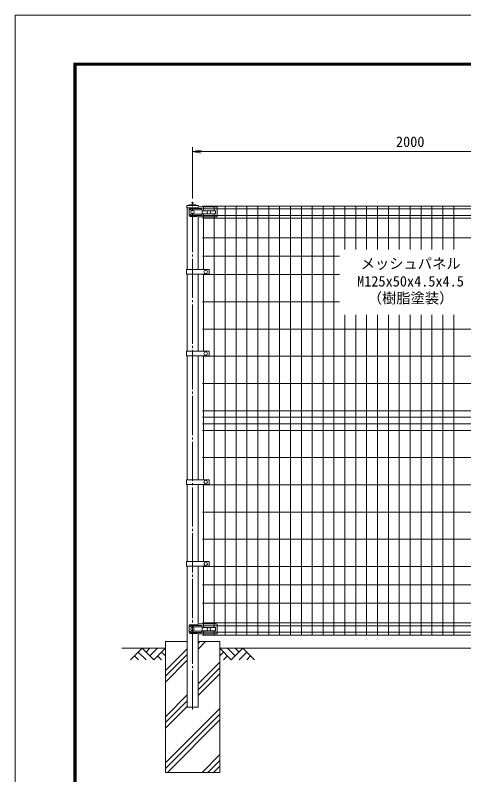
# Model space of a CAD drawing. Units: millimetres, scale not verified. Extents: x -4200 to 4200, y -2970 to 2970.
# Drawn here: x -4200 to -2138, y -517 to 2970 of the extents above; entities that cross this region are included whole.
import ezdxf
from ezdxf.enums import TextEntityAlignment as Align

# ---------------------------------------------------------------- set-up
doc = ezdxf.new("R2010")
doc.units = ezdxf.units.MM
doc.header["$LTSCALE"] = 10
doc.header["$PDMODE"] = 32
doc.header["$PDSIZE"] = 5
doc.linetypes.add('LONG_CHAIN', pattern=[21, 18, -1, 1, -1])
for name, color, linetype, lineweight in [('0-3_D-STR2', 7, 'Continuous', 9), ('0-4_D-STR1', 1, 'Continuous', 9), ('0-5_D-BMK', 2, 'LONG_CHAIN', 9), ('0-6_D-STR-DIM', 7, 'Continuous', 9), ('0-7_0', 7, 'Continuous', 9), ('0-9_D-STR3', 3, 'Continuous', 9), ('0-A_D-BGD', 7, 'Continuous', 9), ('0-B_D-STR4', 7, 'Continuous', 9), ('0-C_D-DCR-HCH', 7, 'Continuous', 9), ('0-D_D-STR-TXT', 7, 'Continuous', 9), ('0-E_D-TTL', 7, 'Continuous', 9)]:
    doc.layers.add(name, color=color, linetype=linetype, lineweight=lineweight)
doc.layers.add('0-8_Defpoints', color=7, linetype='Continuous')
doc.styles.add('ＭＳ ゴシック', font='')
doc.styles.get('ＭＳ ゴシック').set_extended_font_data('MS Gothic')

# ---------------------------------------------------------------- blocks, each defined once
blk = doc.blocks.new('_Open')
at = {"layer": '0-7_0'}
blk.add_line((-10, 1.667), (0, 0), dxfattribs=at)
blk.add_lwpolyline([(-10, -1.667), (0, 0), (-10, 0)], dxfattribs=at)

msp = doc.modelspace()

# ---------------------------------------------------------------- linework, layer by layer
at = {"layer": '0-3_D-STR2'}
for p, q in [((-1429.65, 2094.21), (-3339.65, 2094.21)), ((-3334.65, 2072.69), (-3334.65, 2094.21)), ((-3284.65, 2072.69), (-3284.65, 2094.21)), ((-3234.65, 124.21), (-3234.65, 2094.21)), ((-3184.65, 124.21), (-3184.65, 2094.21)), ((-3134.65, 124.21), (-3134.65, 2094.21)), ((-3084.65, 124.21), (-3084.65, 2094.21)), ((-3034.65, 124.21), (-3034.65, 2094.21)), ((-2984.65, 124.21), (-2984.65, 2094.21)), ((-2934.65, 124.21), (-2934.65, 2094.21)), ((-2884.65, 124.21), (-2884.65, 2094.21)), ((-2834.65, 124.21), (-2834.65, 2094.21)), ((-2784.65, 124.21), (-2784.65, 2094.21)), ((-2734.65, 124.21), (-2734.65, 2094.21)), ((-2684.65, 1894.21), (-2684.65, 2094.21)), ((-2634.65, 1894.21), (-2634.65, 2094.21)), ((-2584.65, 1894.21), (-2584.65, 2094.21)), ((-2534.65, 1894.21), (-2534.65, 2094.21)), ((-2484.65, 1894.21), (-2484.65, 2094.21)), ((-2434.65, 1894.21), (-2434.65, 2094.21)), ((-2384.65, 1894.21), (-2384.65, 2094.21)), ((-2334.65, 1894.21), (-2334.65, 2094.21)), ((-2284.65, 1894.21), (-2284.65, 2094.21)), ((-2234.65, 1894.21), (-2234.65, 2094.21)), ((-2184.65, 1894.21), (-2184.65, 2094.21)), ((-1429.65, 2081.33), (-3339.65, 2081.33)), ((-3334.65, 1802.46), (-3334.65, 2057.69)), ((-3284.65, 158.69), (-3284.65, 2057.69)), ((-1429.65, 2051.08), (-3339.65, 2051.08)), ((-1429.65, 2038.21), (-3339.65, 2038.21)), ((-1429.65, 1948.21), (-3339.65, 1948.21)), ((-2709.65, 1863.71), (-3339.65, 1863.71)), ((-2709.65, 1779.21), (-3339.65, 1779.21)), ((-3334.65, 1427.46), (-3334.65, 1781.46)), ((-2709.65, 1654.21), (-3339.65, 1654.21)), ((-2684.65, 124.21), (-2684.65, 1594.21)), ((-2634.65, 124.21), (-2634.65, 1594.21)), ((-2584.65, 124.21), (-2584.65, 1594.21)), ((-2534.65, 124.21), (-2534.65, 1594.21)), ((-2484.65, 124.21), (-2484.65, 1594.21)), ((-2434.65, 124.21), (-2434.65, 1594.21)), ((-2384.65, 124.21), (-2384.65, 1594.21)), ((-2334.65, 124.21), (-2334.65, 1594.21)), ((-2284.65, 124.21), (-2284.65, 1594.21)), ((-2234.65, 124.21), (-2234.65, 1594.21)), ((-2184.65, 124.21), (-2184.65, 1594.21)), ((-1429.65, 1529.21), (-3339.65, 1529.21)), ((-1429.65, 1404.21), (-3339.65, 1404.21)), ((-3334.65, 837.46), (-3334.65, 1406.46)), ((-1429.65, 1279.21), (-3339.65, 1279.21)), ((-1429.65, 1154.21), (-3339.65, 1154.21)), ((-1429.65, 1124.21), (-3339.65, 1124.21)), ((-1429.65, 1094.21), (-3339.65, 1094.21)), ((-1429.65, 1064.21), (-3339.65, 1064.21)), ((-1429.65, 939.21), (-3339.65, 939.21)), ((-1429.65, 814.21), (-3339.65, 814.21)), ((-3334.65, 462.46), (-3334.65, 816.46)), ((-1429.65, 689.21), (-3339.65, 689.21)), ((-1429.65, 564.21), (-3339.65, 564.21)), ((-1429.65, 439.21), (-3339.65, 439.21)), ((-3334.65, 158.69), (-3334.65, 441.46)), ((-1429.65, 354.71), (-3339.65, 354.71)), ((-1429.65, 270.21), (-3339.65, 270.21)), ((-1429.65, 180.21), (-3339.65, 180.21)), ((-1429.65, 167.33), (-3339.65, 167.33)), ((-3334.65, 124.21), (-3334.65, 143.69)), ((-3284.65, 124.21), (-3284.65, 143.69)), ((-1429.65, 137.08), (-3339.65, 137.08)), ((-1429.65, 124.21), (-3339.65, 124.21))]:
    msp.add_line(p, q, dxfattribs=at)
at = {"layer": '0-4_D-STR1'}
for p, q in [((-3358.05, 2097.21), (-3411.25, 2097.21)), ((-3411.25, 2097.21), (-3411.25, 2086.21)), ((-3358.05, 2088.71), (-3358.05, 2097.21)), ((-3365.3, 2086.21), (-3411.25, 2086.21)), ((-3410.05, 2086.21), (-3410.05, 1802.46)), ((-3359.25, 1802.46), (-3359.25, 2044.39)), ((-3410.05, 1781.46), (-3410.05, 1427.46)), ((-3359.25, 1427.46), (-3359.25, 1781.46)), ((-3410.05, 1406.46), (-3410.05, 837.46)), ((-3359.25, 837.46), (-3359.25, 1406.46)), ((-3410.05, 816.46), (-3410.05, 462.46)), ((-3359.25, 462.46), (-3359.25, 816.46)), ((-3410.05, 441.46), (-3410.05, -205.79)), ((-3359.25, 174.3), (-3359.25, 441.46))]:
    msp.add_line(p, q, dxfattribs=at)
msp.add_lwpolyline([(-3410.05, -205.79), (-3359.25, -205.79), (-3359.25, 130.39)], dxfattribs=at)
msp.add_arc((-3384.65, 1980.78), 119.43, 77.13052, 102.86948, dxfattribs=at)
at = {"layer": '0-5_D-BMK'}
msp.add_line((-3384.65, -217.79), (-3384.65, 2109.21), dxfattribs=at)
at = {"layer": '0-6_D-STR-DIM'}
for p, q in [((-3384.65, 2129.21), (-3384.65, 2364.21)), ((-3344.65, 2344.21), (-1424.65, 2344.21))]:
    msp.add_line(p, q, dxfattribs=at)
at = {"layer": '0-8_Defpoints'}
msp.add_point((-3384.65, 2109.21), dxfattribs=at)
at = {"layer": '0-9_D-STR3'}
for p, q in [((-3400.14, 2081.21), (-3400.14, 2051.21)), ((-3365.3, 2086.21), (-3395.14, 2086.21)), ((-3345.65, 2082.21), (-3393.06, 2082.21)), ((-3345.65, 2076.21), (-3393.06, 2076.21)), ((-3353.74, 2090.21), (-3365.3, 2086.21)), ((-3276.65, 2090.21), (-3353.74, 2090.21)), ((-3340.65, 2070.69), (-3340.65, 2059.69)), ((-3338.65, 2072.69), (-3312.44, 2072.69)), ((-3338.65, 2057.69), (-3312.44, 2057.69)), ((-3306.87, 2072.69), (-3280.65, 2072.69)), ((-3306.87, 2057.69), (-3280.65, 2057.69)), ((-3278.65, 2070.69), (-3278.65, 2059.69)), ((-3276.65, 2090.21), (-3271.65, 2089.21)), ((-3271.65, 2089.21), (-3271.65, 2045.39)), ((-3365.3, 2046.21), (-3395.14, 2046.21)), ((-3345.65, 2056.21), (-3393.06, 2056.21)), ((-3345.65, 2050.21), (-3393.06, 2050.21)), ((-3360.05, 2044.39), (-3365.3, 2046.21)), ((-3360.05, 2044.39), (-3272.65, 2044.39)), ((-3412.35, 1802.46), (-3309.67, 1802.46)), ((-3412.35, 1802.46), (-3412.35, 1781.46)), ((-3412.35, 1781.46), (-3309.67, 1781.46)), ((-3307.67, 1800.46), (-3307.67, 1783.46)), ((-3412.35, 1427.46), (-3309.67, 1427.46)), ((-3412.35, 1427.46), (-3412.35, 1406.46)), ((-3412.35, 1406.46), (-3309.67, 1406.46)), ((-3307.67, 1425.46), (-3307.67, 1408.46)), ((-3412.35, 837.46), (-3309.67, 837.46)), ((-3412.35, 837.46), (-3412.35, 816.46)), ((-3412.35, 816.46), (-3309.67, 816.46)), ((-3307.67, 835.46), (-3307.67, 818.46)), ((-3412.35, 462.46), (-3309.67, 462.46)), ((-3412.35, 462.46), (-3412.35, 441.46)), ((-3307.67, 460.46), (-3307.67, 443.46)), ((-3412.35, 441.46), (-3309.67, 441.46)), ((-3353.74, 176.21), (-3365.3, 172.21)), ((-3276.65, 176.21), (-3353.74, 176.21)), ((-3276.65, 176.21), (-3271.65, 175.21)), ((-3271.65, 175.21), (-3271.65, 131.39)), ((-3400.14, 167.21), (-3400.14, 137.21)), ((-3365.3, 172.21), (-3395.14, 172.21)), ((-3345.65, 168.21), (-3393.06, 168.21)), ((-3345.65, 162.21), (-3393.06, 162.21)), ((-3345.65, 142.21), (-3393.06, 142.21)), ((-3340.65, 156.69), (-3340.65, 145.69)), ((-3338.65, 158.69), (-3312.44, 158.69)), ((-3338.65, 143.69), (-3312.44, 143.69)), ((-3306.87, 158.69), (-3280.65, 158.69)), ((-3306.87, 143.69), (-3280.65, 143.69)), ((-3278.65, 156.69), (-3278.65, 145.69)), ((-3365.3, 132.21), (-3395.14, 132.21)), ((-3345.65, 136.21), (-3393.06, 136.21)), ((-3360.05, 130.39), (-3365.3, 132.21)), ((-3360.05, 130.39), (-3272.65, 130.39))]:
    msp.add_line(p, q, dxfattribs=at)
for centre in [(-3384.65, 2066.21), (-3309.65, 2065.19), (-3324.65, 1791.96), (-3324.65, 1416.96), (-3324.65, 826.96), (-3324.65, 451.96), (-3384.65, 152.21), (-3309.65, 151.19)]:
    msp.add_circle(centre, 8, dxfattribs=at)
for centre, radius, start, end in [((-3395.14, 2081.21), 5, 90, 180), ((-3393.06, 2079.21), 3, 90, 270), ((-3345.65, 2079.21), 3, 270, 90), ((-3338.65, 2070.69), 2, 90, 180), ((-3338.65, 2059.69), 2, 180, 270), ((-3280.65, 2070.69), 2, 0, 90), ((-3280.65, 2059.69), 2, 270, 0), ((-3395.14, 2051.21), 5, 180, 270), ((-3393.06, 2053.21), 3, 90, 270), ((-3345.65, 2053.21), 3, 270, 90), ((-3272.65, 2045.39), 1, 270, 0), ((-3309.67, 1800.46), 2, 0, 90), ((-3309.67, 1783.46), 2, 270, 0), ((-3309.67, 1425.46), 2, 0, 90), ((-3309.67, 1408.46), 2, 270, 0), ((-3309.67, 835.46), 2, 0, 90), ((-3309.67, 818.46), 2, 270, 0), ((-3309.67, 460.46), 2, 0, 90), ((-3309.67, 443.46), 2, 270, 0), ((-3395.14, 167.21), 5, 90, 180), ((-3393.06, 165.21), 3, 90, 270), ((-3393.06, 139.21), 3, 90, 270), ((-3345.65, 165.21), 3, 270, 90), ((-3345.65, 139.21), 3, 270, 90), ((-3338.65, 156.69), 2, 90, 180), ((-3338.65, 145.69), 2, 180, 270), ((-3280.65, 156.69), 2, 0, 90), ((-3280.65, 145.69), 2, 270, 0), ((-3395.14, 137.21), 5, 180, 270), ((-3272.65, 131.39), 1, 270, 0)]:
    msp.add_arc(centre, radius, start, end, dxfattribs=at)
at = {"layer": '0-A_D-BGD'}
for p, q in [((-3709.65, 64.21), (-3509.65, 64.21)), ((-3259.65, 64.21), (-1509.65, 64.21))]:
    msp.add_line(p, q, dxfattribs=at)
at = {"layer": '0-B_D-STR4'}
for p, q in [((-3509.65, 94.21), (-3509.65, -505.79)), ((-3410.05, 94.21), (-3509.65, 94.21)), ((-3259.65, 94.21), (-3359.25, 94.21)), ((-3259.65, 94.21), (-3259.65, -505.79)), ((-3259.65, -505.79), (-3509.65, -505.79))]:
    msp.add_line(p, q, dxfattribs=at)
at = {"layer": '0-C_D-DCR-HCH'}
for p, q in [((-3359.25, 59.36), (-3324.41, 94.21)), ((-3359.25, 85.88), (-3350.93, 94.21)), ((-3616.08, 64.21), (-3669.29, 10.99)), ((-3633.82, 46.47), (-3598.18, 10.99)), ((-3616.08, 64.21), (-3562.87, 10.99)), ((-3598.34, 46.47), (-3580.6, 64.21)), ((-3580.6, 28.73), (-3545.13, 64.21)), ((-3562.87, 10.99), (-3509.65, 64.21)), ((-3527.39, 46.47), (-3509.65, 28.81)), ((-3509.65, -38), (-3410.05, 61.6)), ((-3509.65, -64.52), (-3410.05, 35.08)), ((-3206.44, 10.99), (-3259.65, 64.21)), ((-3241.92, 46.47), (-3259.65, 28.81)), ((-3188.7, 28.73), (-3224.18, 64.21)), ((-3153.23, 64.21), (-3206.44, 10.99)), ((-3170.87, 46.38), (-3188.7, 64.21)), ((-3135.49, 46.47), (-3171.13, 10.99)), ((-3153.23, 64.21), (-3100.02, 10.99)), ((-3651.55, 28.73), (-3633.73, 10.99)), ((-3545.13, 28.73), (-3527.31, 10.99)), ((-3509.65, -91.04), (-3410.05, 8.56)), ((-3224.18, 28.73), (-3242, 10.99)), ((-3117.76, 28.73), (-3135.57, 10.99)), ((-3359.25, -99.74), (-3259.65, -0.14)), ((-3359.25, -126.25), (-3259.65, -26.65)), ((-3359.25, -152.77), (-3259.65, -53.17)), ((-3509.65, -250.14), (-3410.05, -150.54)), ((-3509.65, -276.65), (-3410.05, -177.05)), ((-3509.65, -303.17), (-3410.05, -203.57)), ((-3509.65, -462.27), (-3259.65, -212.27)), ((-3509.65, -488.79), (-3259.65, -238.79)), ((-3500.15, -505.79), (-3259.65, -265.3)), ((-3341.05, -505.79), (-3259.65, -424.4)), ((-3314.53, -505.79), (-3259.65, -450.92)), ((-3288.01, -505.79), (-3259.65, -477.43))]:
    msp.add_line(p, q, dxfattribs=at)
msp.add_lwpolyline([(-3259.65, 94.21), (-3359.25, 94.21), (-3359.25, -205.79), (-3410.05, -205.79), (-3410.05, 94.21), (-3509.65, 94.21), (-3509.65, -505.79), (-3259.65, -505.79)], close=True, dxfattribs=at)
at = {"layer": '0-E_D-TTL', "color": 2}
msp.add_lwpolyline([(-4199.68, 2970.23), (4200.32, 2970.23), (4200.32, -2969.77), (-4199.68, -2969.77)], close=True, dxfattribs=at)
at = {"layer": '0-E_D-TTL'}
for points in [[(-3929.68, 2750.23), (3930.32, 2750.23), (3930.32, -2749.77), (-3929.68, -2749.77)], [(-3927.18, 2747.73), (3927.82, 2747.73), (3927.82, -2747.27), (-3927.18, -2747.27)], [(-3924.68, 2745.23), (3925.32, 2745.23), (3925.32, -2744.77), (-3924.68, -2744.77)], [(-3922.18, 2742.73), (3922.82, 2742.73), (3922.82, -2742.27), (-3922.18, -2742.27)], [(-3919.68, 2740.23), (3920.32, 2740.23), (3920.32, -2739.77), (-3919.68, -2739.77)]]:
    msp.add_lwpolyline(points, close=True, dxfattribs=at)

# ---------------------------------------------------------------- block references
at = {"layer": '0-6_D-STR-DIM', "xscale": 4, "yscale": 4, "rotation": 180}
msp.add_blockref('_Open', (-3384.65, 2344.21), dxfattribs=at)

# ---------------------------------------------------------------- texts
at = {"layer": '0-6_D-STR-DIM', "style": 'ＭＳ ゴシック'}
msp.add_text('2000', height=48.09, dxfattribs=at).set_placement((-2449.9, 2350.95), align=Align.BOTTOM_LEFT)
at = {"layer": '0-D_D-STR-TXT', "style": 'ＭＳ ゴシック'}
for s, p in [('メッシュパネル', (-2612.07, 1791.6)), ('M125x50x4.5x4.5', (-2628.31, 1710.21)), ('（樹脂塗装）', (-2579.58, 1632.87))]:
    msp.add_text(s, height=48.09, dxfattribs=at).set_placement(p, align=Align.BOTTOM_LEFT)

doc.saveas('drawing.dxf')
